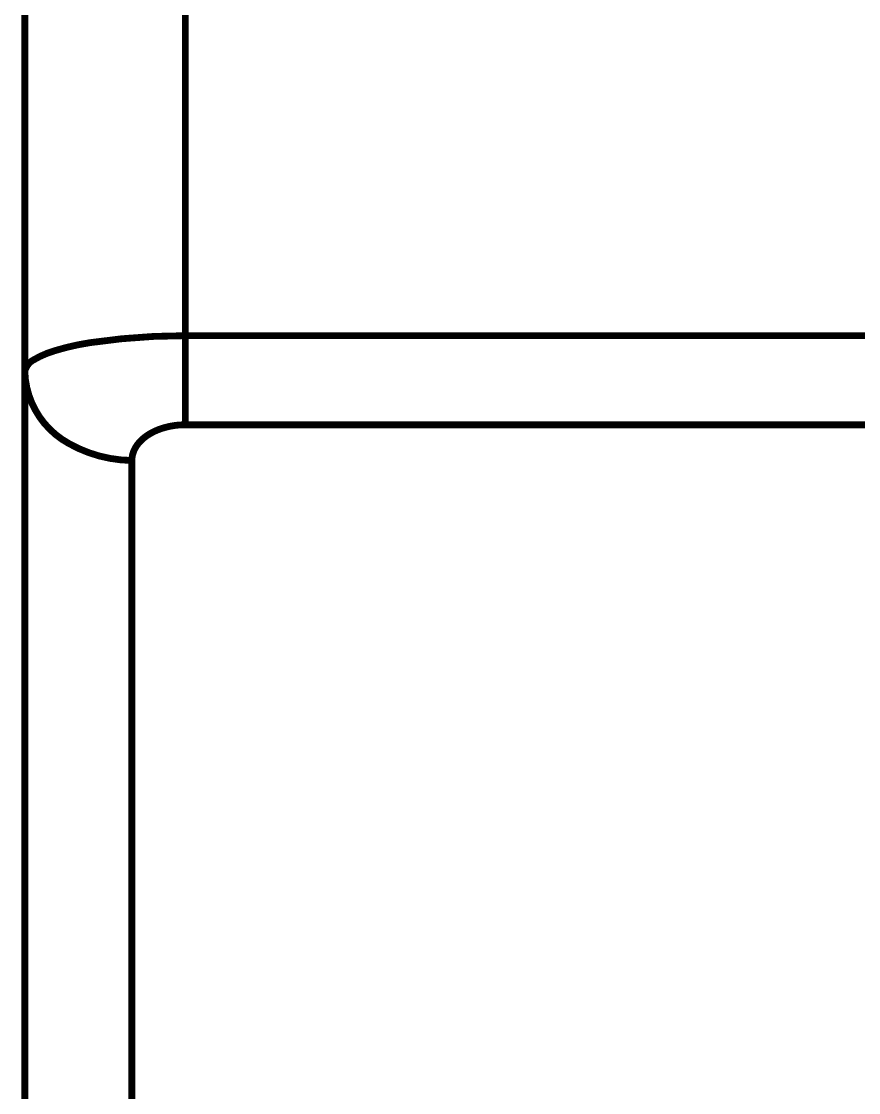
# Model space of a CAD drawing. Header units: inches. Extents: x 0 to 35.2, y -0.7 to 15.9.
# Drawn here: x 13.9817 to 14.0433, y 10.5825 to 10.6612 of the extents above; entities that cross this region are included whole.
import ezdxf

# ---------------------------------------------------------------- set-up
doc = ezdxf.new("R2010")
doc.units = ezdxf.units.IN
doc.header["$MEASUREMENT"] = 0
doc.layers.add('Dimensions', color=6, linetype='Continuous')

msp = doc.modelspace()

# ---------------------------------------------------------------- linework, layer by layer
at = {"layer": 'Dimensions'}
for points in [[(13.981939, 10.635488, 0.0005, 0.0005, 0), (13.981939, 10.818488, 0.0005, 0.0005, 0)], [(13.99375, 10.638112, 0.0005, 0.0005, 0), (13.99375, 10.818488, 0.0005, 0.0005, 0)], [(13.986747, 10.6376, 0.0005, 0.0005, -0.03725), (13.99375, 10.638112, 0.0005, 0.0005, 0)], [(13.99375, 10.638112, 0.0005, 0.0005, 0), (14.344144, 10.638112, 0.0005, 0.0005, 0)], [(13.99375, 10.631561, 0.0005, 0.0005, 0), (13.99375, 10.638112, 0.0005, 0.0005, 0)], [(13.984156, 10.637012, 0.0005, 0.0005, -0.036733), (13.986747, 10.6376, 0.0005, 0.0005, 0)], [(13.981939, 10.635488, 0.0005, 0.0005, -0.197856), (13.982496, 10.636281, 0.0005, 0.0005, 0)], [(13.982496, 10.636281, 0.0005, 0.0005, -0.067672), (13.984157, 10.637012, 0.0005, 0.0005, 0)], [(13.981939, 10.561997, 0.0005, 0.0005, 0), (13.981939, 10.635488, 0.0005, 0.0005, 0)], [(13.985189, 10.630177, 0.0005, 0.0005, -0.267358), (13.981939, 10.635488, 0.0005, 0.0005, 0)], [(13.992952, 10.631506, 0.0005, 0.0005, 0), (13.993012, 10.631514, 0.0005, 0.0005, 0)], [(13.993012, 10.631514, 0.0005, 0.0005, 0), (13.993073, 10.631522, 0.0005, 0.0005, 0)], [(13.993073, 10.631522, 0.0005, 0.0005, 0), (13.993134, 10.631528, 0.0005, 0.0005, 0)], [(13.993134, 10.631528, 0.0005, 0.0005, 0), (13.993195, 10.631535, 0.0005, 0.0005, 0)], [(13.993195, 10.631535, 0.0005, 0.0005, 0), (13.993257, 10.63154, 0.0005, 0.0005, 0)], [(13.993257, 10.63154, 0.0005, 0.0005, 0), (13.993318, 10.631545, 0.0005, 0.0005, 0)], [(13.993318, 10.631545, 0.0005, 0.0005, 0), (13.993379, 10.631549, 0.0005, 0.0005, 0)], [(13.993379, 10.631549, 0.0005, 0.0005, 0), (13.993441, 10.631553, 0.0005, 0.0005, 0)], [(13.993441, 10.631553, 0.0005, 0.0005, 0), (13.993503, 10.631555, 0.0005, 0.0005, 0)], [(13.993503, 10.631555, 0.0005, 0.0005, 0), (13.993565, 10.631558, 0.0005, 0.0005, 0)], [(13.993565, 10.631558, 0.0005, 0.0005, 0), (13.993626, 10.631559, 0.0005, 0.0005, 0)], [(13.993626, 10.631559, 0.0005, 0.0005, 0), (13.993688, 10.63156, 0.0005, 0.0005, 0)], [(13.993688, 10.63156, 0.0005, 0.0005, 0), (13.99375, 10.631561, 0.0005, 0.0005, 0)], [(13.99375, 10.631561, 0.0005, 0.0005, 0), (14.344144, 10.631561, 0.0005, 0.0005, 0)], [(13.990838, 10.630702, 0.0005, 0.0005, 0), (13.99088, 10.630733, 0.0005, 0.0005, 0)], [(13.99088, 10.630733, 0.0005, 0.0005, 0), (13.990923, 10.630763, 0.0005, 0.0005, 0)], [(13.990923, 10.630763, 0.0005, 0.0005, 0), (13.990966, 10.630792, 0.0005, 0.0005, 0)], [(13.990966, 10.630792, 0.0005, 0.0005, 0), (13.99101, 10.630821, 0.0005, 0.0005, 0)], [(13.99101, 10.630821, 0.0005, 0.0005, 0), (13.991055, 10.630849, 0.0005, 0.0005, 0)], [(13.991055, 10.630849, 0.0005, 0.0005, 0), (13.9911, 10.630877, 0.0005, 0.0005, 0)], [(13.9911, 10.630877, 0.0005, 0.0005, 0), (13.991146, 10.630905, 0.0005, 0.0005, 0)], [(13.991146, 10.630905, 0.0005, 0.0005, 0), (13.991193, 10.630932, 0.0005, 0.0005, 0)], [(13.991193, 10.630932, 0.0005, 0.0005, 0), (13.99124, 10.630958, 0.0005, 0.0005, 0)], [(13.99124, 10.630958, 0.0005, 0.0005, 0), (13.991288, 10.630984, 0.0005, 0.0005, 0)], [(13.991288, 10.630984, 0.0005, 0.0005, 0), (13.991337, 10.63101, 0.0005, 0.0005, 0)], [(13.991337, 10.63101, 0.0005, 0.0005, 0), (13.991386, 10.631035, 0.0005, 0.0005, 0)], [(13.991386, 10.631035, 0.0005, 0.0005, 0), (13.991436, 10.631059, 0.0005, 0.0005, 0)], [(13.991436, 10.631059, 0.0005, 0.0005, 0), (13.991486, 10.631083, 0.0005, 0.0005, 0)], [(13.991486, 10.631083, 0.0005, 0.0005, 0), (13.991537, 10.631107, 0.0005, 0.0005, 0)], [(13.991537, 10.631107, 0.0005, 0.0005, 0), (13.991589, 10.63113, 0.0005, 0.0005, 0)], [(13.991589, 10.63113, 0.0005, 0.0005, 0), (13.991641, 10.631152, 0.0005, 0.0005, 0)], [(13.991641, 10.631152, 0.0005, 0.0005, 0), (13.991693, 10.631174, 0.0005, 0.0005, 0)], [(13.991693, 10.631174, 0.0005, 0.0005, 0), (13.991746, 10.631195, 0.0005, 0.0005, 0)], [(13.991746, 10.631195, 0.0005, 0.0005, 0), (13.991799, 10.631216, 0.0005, 0.0005, 0)], [(13.991799, 10.631216, 0.0005, 0.0005, 0), (13.991853, 10.631236, 0.0005, 0.0005, 0)], [(13.991853, 10.631236, 0.0005, 0.0005, 0), (13.991908, 10.631256, 0.0005, 0.0005, 0)], [(13.991908, 10.631256, 0.0005, 0.0005, 0), (13.991963, 10.631275, 0.0005, 0.0005, 0)], [(13.991963, 10.631275, 0.0005, 0.0005, 0), (13.992018, 10.631293, 0.0005, 0.0005, 0)], [(13.992018, 10.631293, 0.0005, 0.0005, 0), (13.992074, 10.631311, 0.0005, 0.0005, 0)], [(13.992074, 10.631311, 0.0005, 0.0005, 0), (13.99213, 10.631328, 0.0005, 0.0005, 0)], [(13.99213, 10.631328, 0.0005, 0.0005, 0), (13.992187, 10.631345, 0.0005, 0.0005, 0)], [(13.992187, 10.631345, 0.0005, 0.0005, 0), (13.992243, 10.631361, 0.0005, 0.0005, 0)], [(13.992243, 10.631361, 0.0005, 0.0005, 0), (13.992301, 10.631376, 0.0005, 0.0005, 0)], [(13.992301, 10.631376, 0.0005, 0.0005, 0), (13.992358, 10.631391, 0.0005, 0.0005, 0)], [(13.992358, 10.631391, 0.0005, 0.0005, 0), (13.992416, 10.631405, 0.0005, 0.0005, 0)], [(13.992416, 10.631405, 0.0005, 0.0005, 0), (13.992475, 10.631419, 0.0005, 0.0005, 0)], [(13.992475, 10.631419, 0.0005, 0.0005, 0), (13.992533, 10.631432, 0.0005, 0.0005, 0)], [(13.992533, 10.631432, 0.0005, 0.0005, 0), (13.992592, 10.631445, 0.0005, 0.0005, 0)], [(13.992592, 10.631445, 0.0005, 0.0005, 0), (13.992652, 10.631457, 0.0005, 0.0005, 0)], [(13.992652, 10.631457, 0.0005, 0.0005, 0), (13.992711, 10.631468, 0.0005, 0.0005, 0)], [(13.992711, 10.631468, 0.0005, 0.0005, 0), (13.992771, 10.631478, 0.0005, 0.0005, 0)], [(13.992771, 10.631478, 0.0005, 0.0005, 0), (13.992831, 10.631488, 0.0005, 0.0005, 0)], [(13.992831, 10.631488, 0.0005, 0.0005, 0), (13.992891, 10.631498, 0.0005, 0.0005, 0)], [(13.992891, 10.631498, 0.0005, 0.0005, 0), (13.992952, 10.631506, 0.0005, 0.0005, 0)], [(13.989813, 10.628936, 0.0005, 0.0005, -0.126296), (13.98519, 10.630177, 0.0005, 0.0005, 0)], [(13.990089, 10.629902, 0.0005, 0.0005, 0), (13.990113, 10.629941, 0.0005, 0.0005, 0)], [(13.990113, 10.629941, 0.0005, 0.0005, 0), (13.990137, 10.629978, 0.0005, 0.0005, 0)], [(13.990137, 10.629978, 0.0005, 0.0005, 0), (13.990162, 10.630016, 0.0005, 0.0005, 0)], [(13.990162, 10.630016, 0.0005, 0.0005, 0), (13.990188, 10.630054, 0.0005, 0.0005, 0)], [(13.990188, 10.630054, 0.0005, 0.0005, 0), (13.990215, 10.630091, 0.0005, 0.0005, 0)], [(13.990215, 10.630091, 0.0005, 0.0005, 0), (13.990242, 10.630128, 0.0005, 0.0005, 0)], [(13.990242, 10.630128, 0.0005, 0.0005, 0), (13.990271, 10.630164, 0.0005, 0.0005, 0)], [(13.990271, 10.630164, 0.0005, 0.0005, 0), (13.9903, 10.630201, 0.0005, 0.0005, 0)], [(13.9903, 10.630201, 0.0005, 0.0005, 0), (13.99033, 10.630237, 0.0005, 0.0005, 0)], [(13.99033, 10.630237, 0.0005, 0.0005, 0), (13.990361, 10.630272, 0.0005, 0.0005, 0)], [(13.990361, 10.630272, 0.0005, 0.0005, 0), (13.990393, 10.630307, 0.0005, 0.0005, 0)], [(13.990393, 10.630307, 0.0005, 0.0005, 0), (13.990426, 10.630342, 0.0005, 0.0005, 0)], [(13.990426, 10.630342, 0.0005, 0.0005, 0), (13.990459, 10.630377, 0.0005, 0.0005, 0)], [(13.990459, 10.630377, 0.0005, 0.0005, 0), (13.990494, 10.630411, 0.0005, 0.0005, 0)], [(13.990494, 10.630411, 0.0005, 0.0005, 0), (13.990529, 10.630445, 0.0005, 0.0005, 0)], [(13.990529, 10.630445, 0.0005, 0.0005, 0), (13.990565, 10.630479, 0.0005, 0.0005, 0)], [(13.990565, 10.630479, 0.0005, 0.0005, 0), (13.990602, 10.630512, 0.0005, 0.0005, 0)], [(13.990602, 10.630512, 0.0005, 0.0005, 0), (13.990639, 10.630545, 0.0005, 0.0005, 0)], [(13.990639, 10.630545, 0.0005, 0.0005, 0), (13.990678, 10.630577, 0.0005, 0.0005, 0)], [(13.990678, 10.630577, 0.0005, 0.0005, 0), (13.990716, 10.630609, 0.0005, 0.0005, 0)], [(13.990716, 10.630609, 0.0005, 0.0005, 0), (13.990756, 10.630641, 0.0005, 0.0005, 0)], [(13.990756, 10.630641, 0.0005, 0.0005, 0), (13.990797, 10.630672, 0.0005, 0.0005, 0)], [(13.990797, 10.630672, 0.0005, 0.0005, 0), (13.990838, 10.630702, 0.0005, 0.0005, 0)], [(13.989825, 10.629142, 0.0005, 0.0005, 0), (13.989831, 10.629183, 0.0005, 0.0005, 0)], [(13.989831, 10.629183, 0.0005, 0.0005, 0), (13.989837, 10.629224, 0.0005, 0.0005, 0)], [(13.989837, 10.629224, 0.0005, 0.0005, 0), (13.989844, 10.629265, 0.0005, 0.0005, 0)], [(13.989844, 10.629265, 0.0005, 0.0005, 0), (13.989852, 10.629306, 0.0005, 0.0005, 0)], [(13.989852, 10.629306, 0.0005, 0.0005, 0), (13.989861, 10.629347, 0.0005, 0.0005, 0)], [(13.989861, 10.629347, 0.0005, 0.0005, 0), (13.989872, 10.629387, 0.0005, 0.0005, 0)], [(13.989872, 10.629387, 0.0005, 0.0005, 0), (13.989883, 10.629428, 0.0005, 0.0005, 0)], [(13.989883, 10.629428, 0.0005, 0.0005, 0), (13.989895, 10.629468, 0.0005, 0.0005, 0)], [(13.989895, 10.629468, 0.0005, 0.0005, 0), (13.989908, 10.629509, 0.0005, 0.0005, 0)], [(13.989908, 10.629509, 0.0005, 0.0005, 0), (13.989922, 10.629549, 0.0005, 0.0005, 0)], [(13.989922, 10.629549, 0.0005, 0.0005, 0), (13.989937, 10.629589, 0.0005, 0.0005, 0)], [(13.989937, 10.629589, 0.0005, 0.0005, 0), (13.989953, 10.629629, 0.0005, 0.0005, 0)], [(13.989953, 10.629629, 0.0005, 0.0005, 0), (13.989969, 10.629668, 0.0005, 0.0005, 0)], [(13.989969, 10.629668, 0.0005, 0.0005, 0), (13.989987, 10.629708, 0.0005, 0.0005, 0)], [(13.989987, 10.629708, 0.0005, 0.0005, 0), (13.990006, 10.629747, 0.0005, 0.0005, 0)], [(13.990006, 10.629747, 0.0005, 0.0005, 0), (13.990025, 10.629786, 0.0005, 0.0005, 0)], [(13.990025, 10.629786, 0.0005, 0.0005, 0), (13.990046, 10.629825, 0.0005, 0.0005, 0)], [(13.990046, 10.629825, 0.0005, 0.0005, 0), (13.990067, 10.629864, 0.0005, 0.0005, 0)], [(13.990067, 10.629864, 0.0005, 0.0005, 0), (13.990089, 10.629902, 0.0005, 0.0005, 0)], [(13.989813, 10.628936, 0.0005, 0.0005, 0), (13.989814, 10.628977, 0.0005, 0.0005, 0)], [(13.989813, 10.555445, 0.0005, 0.0005, 0), (13.989813, 10.628936, 0.0005, 0.0005, 0)], [(13.989814, 10.628977, 0.0005, 0.0005, 0), (13.989815, 10.629019, 0.0005, 0.0005, 0)], [(13.989815, 10.629019, 0.0005, 0.0005, 0), (13.989817, 10.62906, 0.0005, 0.0005, 0)], [(13.989817, 10.62906, 0.0005, 0.0005, 0), (13.989821, 10.629101, 0.0005, 0.0005, 0)], [(13.989821, 10.629101, 0.0005, 0.0005, 0), (13.989825, 10.629142, 0.0005, 0.0005, 0)]]:
    msp.add_lwpolyline(points, format="xyseb", dxfattribs=at)
for points in [[(13.993625, 10.638112, 0.00025, 0.00025, 1), (13.993875, 10.638112, 0.00025, 0.00025, 1)], [(13.993625, 10.638112, 0.00025, 0.00025, 1), (13.993875, 10.638112, 0.00025, 0.00025, 1)], [(13.993625, 10.638112, 0.00025, 0.00025, 1), (13.993875, 10.638112, 0.00025, 0.00025, 1)], [(13.993625, 10.638112, 0.00025, 0.00025, 1), (13.993875, 10.638112, 0.00025, 0.00025, 1)], [(13.986622, 10.6376, 0.00025, 0.00025, 1), (13.986872, 10.6376, 0.00025, 0.00025, 1)], [(13.986622, 10.6376, 0.00025, 0.00025, 1), (13.986872, 10.6376, 0.00025, 0.00025, 1)], [(13.982371, 10.636281, 0.00025, 0.00025, 1), (13.982621, 10.636281, 0.00025, 0.00025, 1)], [(13.982371, 10.636281, 0.00025, 0.00025, 1), (13.982621, 10.636281, 0.00025, 0.00025, 1)], [(13.984032, 10.637012, 0.00025, 0.00025, 1), (13.984281, 10.637012, 0.00025, 0.00025, 1)], [(13.984032, 10.637012, 0.00025, 0.00025, 1), (13.984282, 10.637012, 0.00025, 0.00025, 1)], [(13.981814, 10.635488, 0.00025, 0.00025, 1), (13.982064, 10.635488, 0.00025, 0.00025, 1)], [(13.981814, 10.635488, 0.00025, 0.00025, 1), (13.982064, 10.635488, 0.00025, 0.00025, 1)], [(13.981814, 10.635488, 0.00025, 0.00025, 1), (13.982064, 10.635488, 0.00025, 0.00025, 1)], [(13.981814, 10.635488, 0.00025, 0.00025, 1), (13.982064, 10.635488, 0.00025, 0.00025, 1)], [(13.992887, 10.631514, 0.00025, 0.00025, 1), (13.993137, 10.631514, 0.00025, 0.00025, 1)], [(13.992887, 10.631514, 0.00025, 0.00025, 1), (13.993137, 10.631514, 0.00025, 0.00025, 1)], [(13.992948, 10.631522, 0.00025, 0.00025, 1), (13.993198, 10.631522, 0.00025, 0.00025, 1)], [(13.992948, 10.631522, 0.00025, 0.00025, 1), (13.993198, 10.631522, 0.00025, 0.00025, 1)], [(13.993009, 10.631528, 0.00025, 0.00025, 1), (13.993259, 10.631528, 0.00025, 0.00025, 1)], [(13.993009, 10.631528, 0.00025, 0.00025, 1), (13.993259, 10.631528, 0.00025, 0.00025, 1)], [(13.99307, 10.631535, 0.00025, 0.00025, 1), (13.99332, 10.631535, 0.00025, 0.00025, 1)], [(13.99307, 10.631535, 0.00025, 0.00025, 1), (13.99332, 10.631535, 0.00025, 0.00025, 1)], [(13.993132, 10.63154, 0.00025, 0.00025, 1), (13.993382, 10.63154, 0.00025, 0.00025, 1)], [(13.993132, 10.63154, 0.00025, 0.00025, 1), (13.993382, 10.63154, 0.00025, 0.00025, 1)], [(13.993193, 10.631545, 0.00025, 0.00025, 1), (13.993443, 10.631545, 0.00025, 0.00025, 1)], [(13.993193, 10.631545, 0.00025, 0.00025, 1), (13.993443, 10.631545, 0.00025, 0.00025, 1)], [(13.993255, 10.631549, 0.00025, 0.00025, 1), (13.993505, 10.631549, 0.00025, 0.00025, 1)], [(13.993255, 10.631549, 0.00025, 0.00025, 1), (13.993505, 10.631549, 0.00025, 0.00025, 1)], [(13.993316, 10.631553, 0.00025, 0.00025, 1), (13.993566, 10.631553, 0.00025, 0.00025, 1)], [(13.993316, 10.631553, 0.00025, 0.00025, 1), (13.993566, 10.631553, 0.00025, 0.00025, 1)], [(13.993378, 10.631555, 0.00025, 0.00025, 1), (13.993628, 10.631555, 0.00025, 0.00025, 1)], [(13.993378, 10.631555, 0.00025, 0.00025, 1), (13.993628, 10.631555, 0.00025, 0.00025, 1)], [(13.99344, 10.631558, 0.00025, 0.00025, 1), (13.99369, 10.631558, 0.00025, 0.00025, 1)], [(13.99344, 10.631558, 0.00025, 0.00025, 1), (13.99369, 10.631558, 0.00025, 0.00025, 1)], [(13.993501, 10.631559, 0.00025, 0.00025, 1), (13.993751, 10.631559, 0.00025, 0.00025, 1)], [(13.993501, 10.631559, 0.00025, 0.00025, 1), (13.993751, 10.631559, 0.00025, 0.00025, 1)], [(13.993563, 10.63156, 0.00025, 0.00025, 1), (13.993813, 10.63156, 0.00025, 0.00025, 1)], [(13.993563, 10.63156, 0.00025, 0.00025, 1), (13.993813, 10.63156, 0.00025, 0.00025, 1)], [(13.993625, 10.631561, 0.00025, 0.00025, 1), (13.993875, 10.631561, 0.00025, 0.00025, 1)], [(13.993625, 10.631561, 0.00025, 0.00025, 1), (13.993875, 10.631561, 0.00025, 0.00025, 1)], [(13.993625, 10.631561, 0.00025, 0.00025, 1), (13.993875, 10.631561, 0.00025, 0.00025, 1)], [(13.990755, 10.630733, 0.00025, 0.00025, 1), (13.991005, 10.630733, 0.00025, 0.00025, 1)], [(13.990755, 10.630733, 0.00025, 0.00025, 1), (13.991005, 10.630733, 0.00025, 0.00025, 1)], [(13.990798, 10.630763, 0.00025, 0.00025, 1), (13.991048, 10.630763, 0.00025, 0.00025, 1)], [(13.990798, 10.630763, 0.00025, 0.00025, 1), (13.991048, 10.630763, 0.00025, 0.00025, 1)], [(13.990841, 10.630792, 0.00025, 0.00025, 1), (13.991091, 10.630792, 0.00025, 0.00025, 1)], [(13.990841, 10.630792, 0.00025, 0.00025, 1), (13.991091, 10.630792, 0.00025, 0.00025, 1)], [(13.990885, 10.630821, 0.00025, 0.00025, 1), (13.991135, 10.630821, 0.00025, 0.00025, 1)], [(13.990885, 10.630821, 0.00025, 0.00025, 1), (13.991135, 10.630821, 0.00025, 0.00025, 1)], [(13.99093, 10.630849, 0.00025, 0.00025, 1), (13.99118, 10.630849, 0.00025, 0.00025, 1)], [(13.99093, 10.630849, 0.00025, 0.00025, 1), (13.99118, 10.630849, 0.00025, 0.00025, 1)], [(13.990975, 10.630877, 0.00025, 0.00025, 1), (13.991225, 10.630877, 0.00025, 0.00025, 1)], [(13.990975, 10.630877, 0.00025, 0.00025, 1), (13.991225, 10.630877, 0.00025, 0.00025, 1)], [(13.991021, 10.630905, 0.00025, 0.00025, 1), (13.991271, 10.630905, 0.00025, 0.00025, 1)], [(13.991021, 10.630905, 0.00025, 0.00025, 1), (13.991271, 10.630905, 0.00025, 0.00025, 1)], [(13.991068, 10.630932, 0.00025, 0.00025, 1), (13.991318, 10.630932, 0.00025, 0.00025, 1)], [(13.991068, 10.630932, 0.00025, 0.00025, 1), (13.991318, 10.630932, 0.00025, 0.00025, 1)], [(13.991115, 10.630958, 0.00025, 0.00025, 1), (13.991366, 10.630958, 0.00025, 0.00025, 1)], [(13.991115, 10.630958, 0.00025, 0.00025, 1), (13.991366, 10.630958, 0.00025, 0.00025, 1)], [(13.991163, 10.630984, 0.00025, 0.00025, 1), (13.991413, 10.630984, 0.00025, 0.00025, 1)], [(13.991163, 10.630984, 0.00025, 0.00025, 1), (13.991413, 10.630984, 0.00025, 0.00025, 1)], [(13.991212, 10.63101, 0.00025, 0.00025, 1), (13.991462, 10.63101, 0.00025, 0.00025, 1)], [(13.991212, 10.63101, 0.00025, 0.00025, 1), (13.991462, 10.63101, 0.00025, 0.00025, 1)], [(13.991261, 10.631035, 0.00025, 0.00025, 1), (13.991511, 10.631035, 0.00025, 0.00025, 1)], [(13.991261, 10.631035, 0.00025, 0.00025, 1), (13.991511, 10.631035, 0.00025, 0.00025, 1)], [(13.991311, 10.631059, 0.00025, 0.00025, 1), (13.991561, 10.631059, 0.00025, 0.00025, 1)], [(13.991311, 10.631059, 0.00025, 0.00025, 1), (13.991561, 10.631059, 0.00025, 0.00025, 1)], [(13.991361, 10.631083, 0.00025, 0.00025, 1), (13.991611, 10.631083, 0.00025, 0.00025, 1)], [(13.991361, 10.631083, 0.00025, 0.00025, 1), (13.991611, 10.631083, 0.00025, 0.00025, 1)], [(13.991412, 10.631107, 0.00025, 0.00025, 1), (13.991662, 10.631107, 0.00025, 0.00025, 1)], [(13.991412, 10.631107, 0.00025, 0.00025, 1), (13.991662, 10.631107, 0.00025, 0.00025, 1)], [(13.991464, 10.63113, 0.00025, 0.00025, 1), (13.991713, 10.63113, 0.00025, 0.00025, 1)], [(13.991464, 10.63113, 0.00025, 0.00025, 1), (13.991713, 10.63113, 0.00025, 0.00025, 1)], [(13.991516, 10.631152, 0.00025, 0.00025, 1), (13.991765, 10.631152, 0.00025, 0.00025, 1)], [(13.991516, 10.631152, 0.00025, 0.00025, 1), (13.991765, 10.631152, 0.00025, 0.00025, 1)], [(13.991568, 10.631174, 0.00025, 0.00025, 1), (13.991818, 10.631174, 0.00025, 0.00025, 1)], [(13.991568, 10.631174, 0.00025, 0.00025, 1), (13.991818, 10.631174, 0.00025, 0.00025, 1)], [(13.991621, 10.631195, 0.00025, 0.00025, 1), (13.991871, 10.631195, 0.00025, 0.00025, 1)], [(13.991621, 10.631195, 0.00025, 0.00025, 1), (13.991871, 10.631195, 0.00025, 0.00025, 1)], [(13.991674, 10.631216, 0.00025, 0.00025, 1), (13.991924, 10.631216, 0.00025, 0.00025, 1)], [(13.991674, 10.631216, 0.00025, 0.00025, 1), (13.991924, 10.631216, 0.00025, 0.00025, 1)], [(13.991728, 10.631236, 0.00025, 0.00025, 1), (13.991978, 10.631236, 0.00025, 0.00025, 1)], [(13.991728, 10.631236, 0.00025, 0.00025, 1), (13.991978, 10.631236, 0.00025, 0.00025, 1)], [(13.991783, 10.631256, 0.00025, 0.00025, 1), (13.992033, 10.631256, 0.00025, 0.00025, 1)], [(13.991783, 10.631256, 0.00025, 0.00025, 1), (13.992033, 10.631256, 0.00025, 0.00025, 1)], [(13.991838, 10.631275, 0.00025, 0.00025, 1), (13.992088, 10.631275, 0.00025, 0.00025, 1)], [(13.991838, 10.631275, 0.00025, 0.00025, 1), (13.992088, 10.631275, 0.00025, 0.00025, 1)], [(13.991893, 10.631293, 0.00025, 0.00025, 1), (13.992143, 10.631293, 0.00025, 0.00025, 1)], [(13.991893, 10.631293, 0.00025, 0.00025, 1), (13.992143, 10.631293, 0.00025, 0.00025, 1)], [(13.991949, 10.631311, 0.00025, 0.00025, 1), (13.992199, 10.631311, 0.00025, 0.00025, 1)], [(13.991949, 10.631311, 0.00025, 0.00025, 1), (13.992199, 10.631311, 0.00025, 0.00025, 1)], [(13.992005, 10.631328, 0.00025, 0.00025, 1), (13.992255, 10.631328, 0.00025, 0.00025, 1)], [(13.992005, 10.631328, 0.00025, 0.00025, 1), (13.992255, 10.631328, 0.00025, 0.00025, 1)], [(13.992062, 10.631345, 0.00025, 0.00025, 1), (13.992311, 10.631345, 0.00025, 0.00025, 1)], [(13.992062, 10.631345, 0.00025, 0.00025, 1), (13.992311, 10.631345, 0.00025, 0.00025, 1)], [(13.992118, 10.631361, 0.00025, 0.00025, 1), (13.992368, 10.631361, 0.00025, 0.00025, 1)], [(13.992118, 10.631361, 0.00025, 0.00025, 1), (13.992368, 10.631361, 0.00025, 0.00025, 1)], [(13.992176, 10.631376, 0.00025, 0.00025, 1), (13.992426, 10.631376, 0.00025, 0.00025, 1)], [(13.992176, 10.631376, 0.00025, 0.00025, 1), (13.992426, 10.631376, 0.00025, 0.00025, 1)], [(13.992233, 10.631391, 0.00025, 0.00025, 1), (13.992483, 10.631391, 0.00025, 0.00025, 1)], [(13.992233, 10.631391, 0.00025, 0.00025, 1), (13.992483, 10.631391, 0.00025, 0.00025, 1)], [(13.992291, 10.631405, 0.00025, 0.00025, 1), (13.992541, 10.631405, 0.00025, 0.00025, 1)], [(13.992291, 10.631405, 0.00025, 0.00025, 1), (13.992541, 10.631405, 0.00025, 0.00025, 1)], [(13.99235, 10.631419, 0.00025, 0.00025, 1), (13.9926, 10.631419, 0.00025, 0.00025, 1)], [(13.99235, 10.631419, 0.00025, 0.00025, 1), (13.9926, 10.631419, 0.00025, 0.00025, 1)], [(13.992408, 10.631432, 0.00025, 0.00025, 1), (13.992658, 10.631432, 0.00025, 0.00025, 1)], [(13.992408, 10.631432, 0.00025, 0.00025, 1), (13.992658, 10.631432, 0.00025, 0.00025, 1)], [(13.992467, 10.631445, 0.00025, 0.00025, 1), (13.992717, 10.631445, 0.00025, 0.00025, 1)], [(13.992467, 10.631445, 0.00025, 0.00025, 1), (13.992717, 10.631445, 0.00025, 0.00025, 1)], [(13.992527, 10.631457, 0.00025, 0.00025, 1), (13.992777, 10.631457, 0.00025, 0.00025, 1)], [(13.992527, 10.631457, 0.00025, 0.00025, 1), (13.992777, 10.631457, 0.00025, 0.00025, 1)], [(13.992586, 10.631468, 0.00025, 0.00025, 1), (13.992836, 10.631468, 0.00025, 0.00025, 1)], [(13.992586, 10.631468, 0.00025, 0.00025, 1), (13.992836, 10.631468, 0.00025, 0.00025, 1)], [(13.992646, 10.631478, 0.00025, 0.00025, 1), (13.992896, 10.631478, 0.00025, 0.00025, 1)], [(13.992646, 10.631478, 0.00025, 0.00025, 1), (13.992896, 10.631478, 0.00025, 0.00025, 1)], [(13.992706, 10.631488, 0.00025, 0.00025, 1), (13.992956, 10.631488, 0.00025, 0.00025, 1)], [(13.992706, 10.631488, 0.00025, 0.00025, 1), (13.992956, 10.631488, 0.00025, 0.00025, 1)], [(13.992766, 10.631498, 0.00025, 0.00025, 1), (13.993016, 10.631498, 0.00025, 0.00025, 1)], [(13.992766, 10.631498, 0.00025, 0.00025, 1), (13.993016, 10.631498, 0.00025, 0.00025, 1)], [(13.992827, 10.631506, 0.00025, 0.00025, 1), (13.993077, 10.631506, 0.00025, 0.00025, 1)], [(13.992827, 10.631506, 0.00025, 0.00025, 1), (13.993077, 10.631506, 0.00025, 0.00025, 1)], [(13.985064, 10.630177, 0.00025, 0.00025, 1), (13.985314, 10.630177, 0.00025, 0.00025, 1)], [(13.985065, 10.630177, 0.00025, 0.00025, 1), (13.985314, 10.630177, 0.00025, 0.00025, 1)], [(13.989988, 10.629941, 0.00025, 0.00025, 1), (13.990238, 10.629941, 0.00025, 0.00025, 1)], [(13.989988, 10.629941, 0.00025, 0.00025, 1), (13.990238, 10.629941, 0.00025, 0.00025, 1)], [(13.990012, 10.629978, 0.00025, 0.00025, 1), (13.990262, 10.629978, 0.00025, 0.00025, 1)], [(13.990012, 10.629978, 0.00025, 0.00025, 1), (13.990262, 10.629978, 0.00025, 0.00025, 1)], [(13.990037, 10.630016, 0.00025, 0.00025, 1), (13.990287, 10.630016, 0.00025, 0.00025, 1)], [(13.990037, 10.630016, 0.00025, 0.00025, 1), (13.990287, 10.630016, 0.00025, 0.00025, 1)], [(13.990063, 10.630054, 0.00025, 0.00025, 1), (13.990313, 10.630054, 0.00025, 0.00025, 1)], [(13.990063, 10.630054, 0.00025, 0.00025, 1), (13.990313, 10.630054, 0.00025, 0.00025, 1)], [(13.990089, 10.630091, 0.00025, 0.00025, 1), (13.990339, 10.630091, 0.00025, 0.00025, 1)], [(13.990089, 10.630091, 0.00025, 0.00025, 1), (13.990339, 10.630091, 0.00025, 0.00025, 1)], [(13.990117, 10.630128, 0.00025, 0.00025, 1), (13.990367, 10.630128, 0.00025, 0.00025, 1)], [(13.990117, 10.630128, 0.00025, 0.00025, 1), (13.990367, 10.630128, 0.00025, 0.00025, 1)], [(13.990146, 10.630164, 0.00025, 0.00025, 1), (13.990396, 10.630164, 0.00025, 0.00025, 1)], [(13.990146, 10.630164, 0.00025, 0.00025, 1), (13.990396, 10.630164, 0.00025, 0.00025, 1)], [(13.990175, 10.630201, 0.00025, 0.00025, 1), (13.990425, 10.630201, 0.00025, 0.00025, 1)], [(13.990175, 10.630201, 0.00025, 0.00025, 1), (13.990425, 10.630201, 0.00025, 0.00025, 1)], [(13.990205, 10.630237, 0.00025, 0.00025, 1), (13.990455, 10.630237, 0.00025, 0.00025, 1)], [(13.990205, 10.630237, 0.00025, 0.00025, 1), (13.990455, 10.630237, 0.00025, 0.00025, 1)], [(13.990236, 10.630272, 0.00025, 0.00025, 1), (13.990486, 10.630272, 0.00025, 0.00025, 1)], [(13.990236, 10.630272, 0.00025, 0.00025, 1), (13.990486, 10.630272, 0.00025, 0.00025, 1)], [(13.990268, 10.630307, 0.00025, 0.00025, 1), (13.990518, 10.630307, 0.00025, 0.00025, 1)], [(13.990268, 10.630307, 0.00025, 0.00025, 1), (13.990518, 10.630307, 0.00025, 0.00025, 1)], [(13.990301, 10.630342, 0.00025, 0.00025, 1), (13.990551, 10.630342, 0.00025, 0.00025, 1)], [(13.990301, 10.630342, 0.00025, 0.00025, 1), (13.990551, 10.630342, 0.00025, 0.00025, 1)], [(13.990334, 10.630377, 0.00025, 0.00025, 1), (13.990584, 10.630377, 0.00025, 0.00025, 1)], [(13.990334, 10.630377, 0.00025, 0.00025, 1), (13.990584, 10.630377, 0.00025, 0.00025, 1)], [(13.990369, 10.630411, 0.00025, 0.00025, 1), (13.990619, 10.630411, 0.00025, 0.00025, 1)], [(13.990369, 10.630411, 0.00025, 0.00025, 1), (13.990619, 10.630411, 0.00025, 0.00025, 1)], [(13.990404, 10.630445, 0.00025, 0.00025, 1), (13.990654, 10.630445, 0.00025, 0.00025, 1)], [(13.990404, 10.630445, 0.00025, 0.00025, 1), (13.990654, 10.630445, 0.00025, 0.00025, 1)], [(13.99044, 10.630479, 0.00025, 0.00025, 1), (13.99069, 10.630479, 0.00025, 0.00025, 1)], [(13.99044, 10.630479, 0.00025, 0.00025, 1), (13.99069, 10.630479, 0.00025, 0.00025, 1)], [(13.990477, 10.630512, 0.00025, 0.00025, 1), (13.990727, 10.630512, 0.00025, 0.00025, 1)], [(13.990477, 10.630512, 0.00025, 0.00025, 1), (13.990727, 10.630512, 0.00025, 0.00025, 1)], [(13.990514, 10.630545, 0.00025, 0.00025, 1), (13.990764, 10.630545, 0.00025, 0.00025, 1)], [(13.990514, 10.630545, 0.00025, 0.00025, 1), (13.990764, 10.630545, 0.00025, 0.00025, 1)], [(13.990552, 10.630577, 0.00025, 0.00025, 1), (13.990802, 10.630577, 0.00025, 0.00025, 1)], [(13.990552, 10.630577, 0.00025, 0.00025, 1), (13.990802, 10.630577, 0.00025, 0.00025, 1)], [(13.990592, 10.630609, 0.00025, 0.00025, 1), (13.990842, 10.630609, 0.00025, 0.00025, 1)], [(13.990592, 10.630609, 0.00025, 0.00025, 1), (13.990842, 10.630609, 0.00025, 0.00025, 1)], [(13.990631, 10.630641, 0.00025, 0.00025, 1), (13.990881, 10.630641, 0.00025, 0.00025, 1)], [(13.990631, 10.630641, 0.00025, 0.00025, 1), (13.990881, 10.630641, 0.00025, 0.00025, 1)], [(13.990672, 10.630672, 0.00025, 0.00025, 1), (13.990922, 10.630672, 0.00025, 0.00025, 1)], [(13.990672, 10.630672, 0.00025, 0.00025, 1), (13.990922, 10.630672, 0.00025, 0.00025, 1)], [(13.990713, 10.630702, 0.00025, 0.00025, 1), (13.990963, 10.630702, 0.00025, 0.00025, 1)], [(13.990713, 10.630702, 0.00025, 0.00025, 1), (13.990963, 10.630702, 0.00025, 0.00025, 1)], [(13.989705, 10.629183, 0.00025, 0.00025, 1), (13.989956, 10.629183, 0.00025, 0.00025, 1)], [(13.989705, 10.629183, 0.00025, 0.00025, 1), (13.989956, 10.629183, 0.00025, 0.00025, 1)], [(13.989712, 10.629224, 0.00025, 0.00025, 1), (13.989962, 10.629224, 0.00025, 0.00025, 1)], [(13.989712, 10.629224, 0.00025, 0.00025, 1), (13.989962, 10.629224, 0.00025, 0.00025, 1)], [(13.989719, 10.629265, 0.00025, 0.00025, 1), (13.989969, 10.629265, 0.00025, 0.00025, 1)], [(13.989719, 10.629265, 0.00025, 0.00025, 1), (13.989969, 10.629265, 0.00025, 0.00025, 1)], [(13.989727, 10.629306, 0.00025, 0.00025, 1), (13.989977, 10.629306, 0.00025, 0.00025, 1)], [(13.989727, 10.629306, 0.00025, 0.00025, 1), (13.989977, 10.629306, 0.00025, 0.00025, 1)], [(13.989736, 10.629347, 0.00025, 0.00025, 1), (13.989987, 10.629347, 0.00025, 0.00025, 1)], [(13.989736, 10.629347, 0.00025, 0.00025, 1), (13.989987, 10.629347, 0.00025, 0.00025, 1)], [(13.989747, 10.629387, 0.00025, 0.00025, 1), (13.989997, 10.629387, 0.00025, 0.00025, 1)], [(13.989747, 10.629387, 0.00025, 0.00025, 1), (13.989997, 10.629387, 0.00025, 0.00025, 1)], [(13.989758, 10.629428, 0.00025, 0.00025, 1), (13.990008, 10.629428, 0.00025, 0.00025, 1)], [(13.989758, 10.629428, 0.00025, 0.00025, 1), (13.990008, 10.629428, 0.00025, 0.00025, 1)], [(13.98977, 10.629468, 0.00025, 0.00025, 1), (13.99002, 10.629468, 0.00025, 0.00025, 1)], [(13.98977, 10.629468, 0.00025, 0.00025, 1), (13.99002, 10.629468, 0.00025, 0.00025, 1)], [(13.989783, 10.629509, 0.00025, 0.00025, 1), (13.990033, 10.629509, 0.00025, 0.00025, 1)], [(13.989783, 10.629509, 0.00025, 0.00025, 1), (13.990033, 10.629509, 0.00025, 0.00025, 1)], [(13.989797, 10.629549, 0.00025, 0.00025, 1), (13.990047, 10.629549, 0.00025, 0.00025, 1)], [(13.989797, 10.629549, 0.00025, 0.00025, 1), (13.990047, 10.629549, 0.00025, 0.00025, 1)], [(13.989812, 10.629589, 0.00025, 0.00025, 1), (13.990062, 10.629589, 0.00025, 0.00025, 1)], [(13.989812, 10.629589, 0.00025, 0.00025, 1), (13.990062, 10.629589, 0.00025, 0.00025, 1)], [(13.989828, 10.629629, 0.00025, 0.00025, 1), (13.990078, 10.629629, 0.00025, 0.00025, 1)], [(13.989828, 10.629629, 0.00025, 0.00025, 1), (13.990078, 10.629629, 0.00025, 0.00025, 1)], [(13.989844, 10.629668, 0.00025, 0.00025, 1), (13.990094, 10.629668, 0.00025, 0.00025, 1)], [(13.989844, 10.629668, 0.00025, 0.00025, 1), (13.990094, 10.629668, 0.00025, 0.00025, 1)], [(13.989862, 10.629708, 0.00025, 0.00025, 1), (13.990112, 10.629708, 0.00025, 0.00025, 1)], [(13.989862, 10.629708, 0.00025, 0.00025, 1), (13.990112, 10.629708, 0.00025, 0.00025, 1)], [(13.989881, 10.629747, 0.00025, 0.00025, 1), (13.990131, 10.629747, 0.00025, 0.00025, 1)], [(13.989881, 10.629747, 0.00025, 0.00025, 1), (13.990131, 10.629747, 0.00025, 0.00025, 1)], [(13.9899, 10.629786, 0.00025, 0.00025, 1), (13.99015, 10.629786, 0.00025, 0.00025, 1)], [(13.9899, 10.629786, 0.00025, 0.00025, 1), (13.99015, 10.629786, 0.00025, 0.00025, 1)], [(13.989921, 10.629825, 0.00025, 0.00025, 1), (13.990171, 10.629825, 0.00025, 0.00025, 1)], [(13.989921, 10.629825, 0.00025, 0.00025, 1), (13.990171, 10.629825, 0.00025, 0.00025, 1)], [(13.989942, 10.629864, 0.00025, 0.00025, 1), (13.990192, 10.629864, 0.00025, 0.00025, 1)], [(13.989942, 10.629864, 0.00025, 0.00025, 1), (13.990192, 10.629864, 0.00025, 0.00025, 1)], [(13.989964, 10.629902, 0.00025, 0.00025, 1), (13.990215, 10.629902, 0.00025, 0.00025, 1)], [(13.989964, 10.629902, 0.00025, 0.00025, 1), (13.990215, 10.629902, 0.00025, 0.00025, 1)], [(13.989688, 10.628936, 0.00025, 0.00025, 1), (13.989938, 10.628936, 0.00025, 0.00025, 1)], [(13.989688, 10.628936, 0.00025, 0.00025, 1), (13.989938, 10.628936, 0.00025, 0.00025, 1)], [(13.989688, 10.628936, 0.00025, 0.00025, 1), (13.989938, 10.628936, 0.00025, 0.00025, 1)], [(13.989688, 10.628977, 0.00025, 0.00025, 1), (13.989938, 10.628977, 0.00025, 0.00025, 1)], [(13.989688, 10.628977, 0.00025, 0.00025, 1), (13.989938, 10.628977, 0.00025, 0.00025, 1)], [(13.98969, 10.629019, 0.00025, 0.00025, 1), (13.98994, 10.629019, 0.00025, 0.00025, 1)], [(13.98969, 10.629019, 0.00025, 0.00025, 1), (13.98994, 10.629019, 0.00025, 0.00025, 1)], [(13.989692, 10.62906, 0.00025, 0.00025, 1), (13.989942, 10.62906, 0.00025, 0.00025, 1)], [(13.989692, 10.62906, 0.00025, 0.00025, 1), (13.989942, 10.62906, 0.00025, 0.00025, 1)], [(13.989696, 10.629101, 0.00025, 0.00025, 1), (13.989946, 10.629101, 0.00025, 0.00025, 1)], [(13.989696, 10.629101, 0.00025, 0.00025, 1), (13.989946, 10.629101, 0.00025, 0.00025, 1)], [(13.9897, 10.629142, 0.00025, 0.00025, 1), (13.98995, 10.629142, 0.00025, 0.00025, 1)], [(13.9897, 10.629142, 0.00025, 0.00025, 1), (13.98995, 10.629142, 0.00025, 0.00025, 1)]]:
    msp.add_lwpolyline(points, format="xyseb", close=True, dxfattribs=at)

doc.saveas('drawing.dxf')
